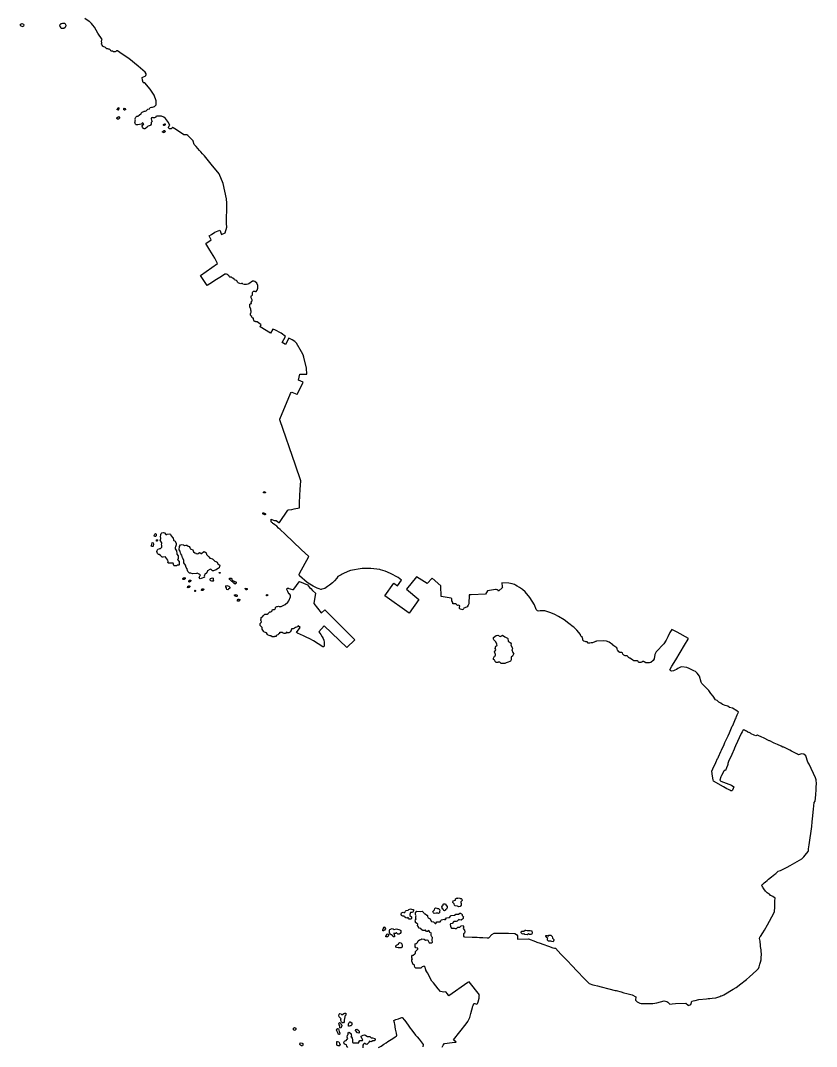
# Model space of a CAD drawing. Header units: inches. Extents: x -62624 to 51363, y -122611 to -15713.
# Drawn here: x -21787 to -18450, y -88462 to -84161 of the extents above; entities that cross this region are included whole.
import ezdxf

# ---------------------------------------------------------------- set-up
doc = ezdxf.new("R2010")
doc.units = ezdxf.units.IN
doc.header["$MEASUREMENT"] = 0

msp = doc.modelspace()

# ---------------------------------------------------------------- linework, layer by layer
for points in [[(-20019.7, -88464.2), (-20014.7, -88456.7), (-20009, -88448.6), (-19977.9, -88444.8), (-19965.9, -88444.1), (-19960.6, -88443.9), (-19971.9, -88434.1), (-19918.7, -88367), (-19911.3, -88356.3), (-19904.8, -88343.1), (-19903.8, -88340), (-19899.4, -88323.2), (-19894.9, -88307.6), (-19892.3, -88298.7), (-19891.5, -88295.4), (-19889.9, -88290.5), (-19887, -88281.5), (-19882, -88282.1), (-19874, -88283.6), (-19871.2, -88282), (-19869.3, -88278.3), (-19868.7, -88274.5), (-19864.3, -88259.5), (-19863.6, -88248.3), (-19862.4, -88245.2), (-19906.6, -88191.3), (-19911, -88193.8), (-19991, -88248.8), (-19993.7, -88244.9), (-19997.5, -88240.4), (-20003.6, -88232.3), (-20012.9, -88233.6), (-20026, -88230.8), (-20036, -88219.7), (-20055.3, -88194.7), (-20062.2, -88187.2), (-20073.4, -88166.5), (-20075.2, -88162.8), (-20080.8, -88153.4), (-20083.3, -88148.4), (-20087.1, -88141.5), (-20088.3, -88140.2), (-20089.6, -88135.9), (-20090.5, -88129.7), (-20094.9, -88124.3), (-20103.3, -88127.7), (-20108.3, -88132.7), (-20130.2, -88133.9), (-20133.9, -88129.5), (-20135.7, -88123.9), (-20135.7, -88120.8), (-20137, -88119.5), (-20141.4, -88118.3), (-20146.3, -88103.8), (-20146.3, -88098.2), (-20143.8, -88093.9), (-20146.3, -88090.7), (-20146.3, -88082.6), (-20143.8, -88079.5), (-20141.3, -88078.9), (-20133.7, -88073.2), (-20131.2, -88070.1), (-20131.2, -88063.9), (-20126.8, -88059.5), (-20121.2, -88053.9), (-20121.9, -88049.5), (-20129.9, -88048.3), (-20133, -88043.9), (-20132.4, -88031.4), (-20128.6, -88029.5), (-20126.8, -88029.5), (-20122.4, -88025.1), (-20121.2, -88022), (-20120.5, -88018.3), (-20114.3, -88013.9), (-20109.3, -88013.3), (-20104.9, -88010.8), (-20094.9, -88011.5), (-20088.6, -88015.8), (-20083, -88014), (-20079.3, -88015.9), (-20073.7, -88026.5), (-20063.7, -88026.5), (-20059.9, -88024), (-20060.6, -88015.9), (-20061.8, -88012.8), (-20059.9, -88006.6), (-20059.9, -88004.7), (-20063, -88002.2), (-20065.5, -87996.5), (-20064.9, -87989.7), (-20063.6, -87987.2), (-20070.5, -87984), (-20073, -87980.3), (-20074.8, -87975.9), (-20080.5, -87980.3), (-20084.8, -87979), (-20089.2, -87974.6), (-20089.8, -87973.4), (-20092.9, -87975.9), (-20099.8, -87975.2), (-20104.8, -87972.7), (-20109.2, -87966.4), (-20116, -87965.2), (-20119.1, -87962), (-20119.1, -87959.5), (-20122.2, -87954.5), (-20121, -87948.3), (-20122.2, -87947), (-20125.3, -87946.4), (-20130.3, -87941.4), (-20131.6, -87938.3), (-20132.8, -87936.4), (-20130.9, -87930.1), (-20127.8, -87927), (-20129.7, -87924.5), (-20129, -87917), (-20127.8, -87913.9), (-20131.5, -87908.3), (-20131.5, -87901.4), (-20128.6, -87897), (-20125.8, -87894), (-20112.1, -87895.8), (-20103.4, -87894.6), (-20096.5, -87902.1), (-20094.6, -87904.6), (-20090.3, -87905.2), (-20083.4, -87910.9), (-20082.2, -87911.5), (-20080.9, -87912.8), (-20080.3, -87916.5), (-20077.2, -87922.8), (-20069.7, -87925.9), (-20064.7, -87935.9), (-20063.5, -87937.2), (-20056, -87939.1), (-20051.6, -87943.5), (-20047.9, -87946.6), (-20046, -87946.6), (-20041.6, -87939.1), (-20027.9, -87938.5), (-20025.4, -87935.4), (-20024.1, -87931.6), (-20022.2, -87930.4), (-20011, -87928.5), (-20009.1, -87929.8), (-20005.4, -87929.2), (-20000.4, -87921.7), (-19988.5, -87920.5), (-19983.5, -87914.2), (-19981.6, -87912.3), (-19967.2, -87911.7), (-19961.6, -87906.8), (-19951, -87906.8), (-19944.7, -87903), (-19942.2, -87902.4), (-19941.6, -87903.7), (-19937.8, -87905.6), (-19936, -87908.1), (-19934.7, -87913.1), (-19929.7, -87918.7), (-19931, -87921.2), (-19931.6, -87925), (-19934.1, -87928.1), (-19937.9, -87930.6), (-19939.1, -87931.8), (-19946, -87931.2), (-19949.8, -87929.3), (-19950.9, -87930.5), (-19956, -87936.1), (-19960.4, -87938), (-19970.4, -87938), (-19976.7, -87946.7), (-19984.2, -87948), (-19986.1, -87950.5), (-19984.8, -87956.7), (-19981.7, -87963.6), (-19980.4, -87966.1), (-19975.5, -87965.5), (-19969.2, -87965.5), (-19964.8, -87967.4), (-19959.8, -87966.8), (-19956.7, -87964.3), (-19953.6, -87961.2), (-19945.5, -87961.2), (-19939.8, -87955.6), (-19931.7, -87954.4), (-19929.2, -87958.7), (-19929.2, -87963.1), (-19931.7, -87966.8), (-19925.5, -87973.7), (-19923.6, -87981.2), (-19926.1, -87986.2), (-19929.3, -87990), (-19929.3, -87995.6), (-19929.3, -88000.6), (-19926.2, -88001.9), (-19894.1, -88002.9), (-19882.3, -88003.2), (-19873.1, -88003.9), (-19862.9, -88004.2), (-19848.5, -88005.2), (-19829.9, -88006), (-19824.1, -88006.4), (-19810.6, -87991.9), (-19801.7, -87987.1), (-19741.8, -87987.3), (-19714.8, -87987.8), (-19707.4, -87992.8), (-19703.1, -87998.2), (-19703.2, -88011.1), (-19657.3, -88010.5), (-19627.8, -88020.9), (-19621.9, -88024), (-19609, -88028.1), (-19597.5, -88032.7), (-19573.3, -88041.6), (-19555.2, -88048.1), (-19548.2, -88049.8), (-19544.5, -88050), (-19521.4, -88074.1), (-19496.9, -88099.7), (-19472.9, -88125.3), (-19456.4, -88142.5), (-19420.6, -88178.9), (-19403, -88198), (-19388, -88202.8), (-19381, -88204.2), (-19367.4, -88207.6), (-19352.9, -88211.1), (-19320.7, -88219.5), (-19294.4, -88226.7), (-19290, -88227.5), (-19269.3, -88232.7), (-19257.5, -88236.1), (-19245.6, -88239.3), (-19223.1, -88245), (-19207, -88252.8), (-19209.1, -88267.6), (-19202, -88274.7), (-19190.8, -88279.8), (-19185.2, -88281), (-19135.9, -88281.1), (-19119, -88278.6), (-19088.3, -88270.6), (-19077.7, -88273.1), (-19073.4, -88276.2), (-19064.8, -88283.8), (-19055.7, -88282.2), (-19041.5, -88282), (-18998.4, -88280.2), (-18987.4, -88289.1), (-18986, -88290.3), (-18977.4, -88285.3), (-18974.9, -88281.8), (-18972.9, -88271.7), (-18967.7, -88270.9), (-18958, -88269.1), (-18942.9, -88264.2), (-18910.9, -88261.2), (-18903.9, -88260.5), (-18896.6, -88260.1), (-18887.1, -88259.1), (-18872.1, -88257.9), (-18855.8, -88251.9), (-18851.3, -88249.8), (-18848.4, -88248.7), (-18844.6, -88247.3), (-18838.8, -88244.5), (-18799.2, -88221.6), (-18786.7, -88213.7), (-18766.6, -88199.7), (-18748.8, -88185.5), (-18743.7, -88180.2), (-18731.5, -88169.6), (-18717.5, -88157.5), (-18700.4, -88141.7), (-18693.8, -88134.5), (-18690.9, -88128.1), (-18687.2, -88117.2), (-18685.8, -88112.5), (-18684.1, -88108.2), (-18682.4, -88098.3), (-18682.1, -88093.4), (-18681.8, -88090.1), (-18681.6, -88087.6), (-18681.7, -88083.2), (-18681.2, -88080.2), (-18682.4, -88056.9), (-18683, -88048.9), (-18684.1, -88043.2), (-18684.3, -88039.5), (-18685.3, -88032.2), (-18686.1, -88026.4), (-18686.7, -88020.1), (-18687.9, -88015.2), (-18688.3, -88008.4), (-18687, -88004), (-18684.1, -88000.5), (-18674.8, -87984.7), (-18668.6, -87973.9), (-18655.9, -87952.3), (-18629.2, -87902.4), (-18625.9, -87896.4), (-18625.2, -87877.6), (-18624.6, -87869.5), (-18624.1, -87850.6), (-18623.1, -87840.2), (-18633.3, -87833.3), (-18638.6, -87830.5), (-18642.2, -87828.3), (-18645.3, -87825.1), (-18648.7, -87822.6), (-18656.2, -87817.4), (-18664, -87811.3), (-18671.1, -87800.9), (-18674, -87796.3), (-18675.5, -87793.2), (-18677.8, -87789.6), (-18679.3, -87786.7), (-18677.6, -87782.5), (-18674.2, -87780), (-18670, -87776.3), (-18663.2, -87771), (-18657.3, -87765.4), (-18651, -87760.6), (-18639.3, -87750.9), (-18625.2, -87739.5), (-18620.6, -87735.9), (-18611.1, -87726.4), (-18601.3, -87724.5), (-18572.7, -87709.5), (-18560.5, -87702.7), (-18550.5, -87697.3), (-18521, -87680.2), (-18511.7, -87674.8), (-18503.8, -87666.2), (-18498, -87659.7), (-18484.4, -87644), (-18483.4, -87640.4), (-18483.5, -87633.7), (-18480.3, -87616.8), (-18470.2, -87539.9), (-18468.3, -87519.9), (-18466.4, -87507.4), (-18463.2, -87466.8), (-18460, -87438.7), (-18455.9, -87432.7), (-18453.2, -87407.4), (-18452.1, -87384.7), (-18450.9, -87373.6), (-18450.1, -87361), (-18451.7, -87343.7), (-18454.1, -87335.6), (-18480.9, -87278.6), (-18485.8, -87270.5), (-18494.5, -87243.6), (-18503.2, -87236.7), (-18513.3, -87234.8), (-18521.4, -87237.3), (-18524.9, -87239.1), (-18529.2, -87236.6), (-18533, -87235.3), (-18543, -87229.6), (-18554.2, -87223.4), (-18561.7, -87220.2), (-18579.2, -87211.4), (-18587.3, -87207.7), (-18591, -87207), (-18597.9, -87203.3), (-18612.9, -87196.4), (-18627.2, -87190.7), (-18630.3, -87188.2), (-18645.3, -87180.7), (-18648.4, -87180), (-18672.8, -87167.5), (-18679, -87165.6), (-18682.1, -87163.7), (-18692.1, -87159.3), (-18697, -87157.2), (-18698.7, -87156.8), (-18701.2, -87157.8), (-18705, -87159), (-18710.9, -87156.8), (-18724, -87150.5), (-18727.1, -87148), (-18732.1, -87145.5), (-18734, -87145.5), (-18737.2, -87143.9), (-18738.9, -87143), (-18743.3, -87140.5), (-18747.9, -87138.3), (-18752, -87136.3), (-18754.2, -87135.3), (-18757.7, -87134.2), (-18762.3, -87142.5), (-18765.8, -87150.2), (-18789.8, -87201.6), (-18794.4, -87211.7), (-18795.1, -87215.4), (-18805.2, -87238), (-18819.1, -87267.5), (-18821.1, -87275.3), (-18821.9, -87280.1), (-18823.6, -87283.5), (-18827.2, -87293.3), (-18832.2, -87304.2), (-18836.6, -87305.3), (-18839.1, -87307), (-18848, -87325.9), (-18850.5, -87331.5), (-18855.5, -87345), (-18850.6, -87349.4), (-18806.9, -87367), (-18796.8, -87373.5), (-18802.5, -87387.2), (-18804.7, -87390.7), (-18809.2, -87389.9), (-18813.4, -87387.4), (-18818.4, -87385.1), (-18825.6, -87381.2), (-18840.2, -87373.2), (-18882.4, -87349.6), (-18883.1, -87344), (-18886.1, -87328.3), (-18888.3, -87307.7), (-18884.5, -87298), (-18871.7, -87270.7), (-18864.5, -87255), (-18862.6, -87251.2), (-18860.6, -87247.6), (-18850.7, -87225.6), (-18847.8, -87219.5), (-18837.3, -87196.1), (-18833.7, -87187.6), (-18820.6, -87159.4), (-18815.1, -87147.1), (-18802.9, -87119.7), (-18801.3, -87116.1), (-18789.4, -87088.4), (-18787.4, -87083.6), (-18785.2, -87079), (-18782.2, -87072.2), (-18777, -87059.8), (-18783.4, -87054.2), (-18802.7, -87044.2), (-18814.6, -87041), (-18821.2, -87035.9), (-18833.1, -87032.2), (-18839.3, -87029.6), (-18843.4, -87028.4), (-18851, -87023.2), (-18859.4, -87018.5), (-18866.9, -87011.6), (-18873.3, -87009.3), (-18883.2, -86993.4), (-18893.2, -86981.5), (-18901.3, -86970.2), (-18930.6, -86940.8), (-18933.7, -86935.1), (-18940.5, -86910.1), (-18949.8, -86897), (-18957.3, -86889.4), (-18964.8, -86886.9), (-18983.5, -86876.9), (-18994.1, -86873.1), (-19014.1, -86870.6), (-19019.7, -86871.8), (-19030.8, -86877.9), (-19037.6, -86881.9), (-19044, -86884.7), (-19049.8, -86887.4), (-19056.3, -86888.2), (-19060.7, -86887.2), (-19062.5, -86885.6), (-19063.1, -86884.8), (-19065.2, -86882.3), (-19063.4, -86879.7), (-19056.1, -86868), (-19040.4, -86841.3), (-19003.8, -86779.7), (-18988.6, -86754.8), (-18987.2, -86752.1), (-19034.8, -86725.4), (-19053.2, -86714.9), (-19056.4, -86713.2), (-19064.5, -86726.1), (-19073.9, -86744.9), (-19079.6, -86758), (-19089.6, -86773.6), (-19121.5, -86807.3), (-19127.2, -86818.5), (-19130.4, -86837.3), (-19134.7, -86844.1), (-19144.1, -86852.2), (-19150.4, -86854.1), (-19165.4, -86853.4), (-19172.5, -86849.5), (-19173.8, -86848), (-19175.9, -86847.6), (-19178.3, -86848.2), (-19182.2, -86850.2), (-19186.3, -86852.2), (-19190.5, -86852.1), (-19192.8, -86851.6), (-19196.4, -86850.3), (-19198.3, -86848.2), (-19201.5, -86845.2), (-19205.7, -86845.2), (-19215.6, -86845.1), (-19220.3, -86842.6), (-19229.1, -86835.4), (-19230.9, -86833.8), (-19234.3, -86833.7), (-19238.4, -86831.2), (-19240.2, -86829.6), (-19241.2, -86826.8), (-19243.3, -86824.2), (-19247, -86824.4), (-19251.8, -86823.6), (-19255.2, -86822.4), (-19257.1, -86821.2), (-19260, -86818.2), (-19261.5, -86816.7), (-19263.9, -86811.7), (-19266.2, -86810.5), (-19275.1, -86810.1), (-19278.6, -86807.7), (-19282, -86803.5), (-19283.9, -86800), (-19285.7, -86795.4), (-19287.5, -86791.2), (-19304.4, -86779.3), (-19304.4, -86778.1), (-19318.7, -86767.4), (-19330.6, -86763), (-19343.1, -86761.1), (-19371.8, -86762.3), (-19375.3, -86764.8), (-19376.4, -86764.8), (-19378.6, -86764.9), (-19382.3, -86766.6), (-19385.7, -86768.6), (-19388.6, -86769.4), (-19394.7, -86769.4), (-19399.7, -86770.7), (-19406.5, -86771.4), (-19411.5, -86766.1), (-19413.5, -86766.1), (-19417.1, -86765.9), (-19419.8, -86764.6), (-19424.7, -86762.8), (-19427.9, -86760.4), (-19429.7, -86758.3), (-19430.2, -86754.4), (-19430.3, -86747.6), (-19436.5, -86743.2), (-19438.6, -86740.7), (-19439, -86738.3), (-19439.8, -86734.7), (-19454.2, -86716.5), (-19466, -86705.8), (-19466, -86704.6), (-19469.7, -86702.7), (-19487.8, -86688.3), (-19507.8, -86673.9), (-19532.1, -86658.8), (-19547.1, -86650.6), (-19563.3, -86643.7), (-19588.3, -86635.5), (-19608.9, -86635.5), (-19613.9, -86636.8), (-19620.1, -86636.1), (-19625.1, -86630.5), (-19632, -86610.5), (-19651.2, -86580.4), (-19671.2, -86555.4), (-19681.8, -86546), (-19695.5, -86537.2), (-19705.5, -86532.2), (-19711.5, -86528.2), (-19715.7, -86525.5), (-19726.1, -86522.8), (-19739.2, -86519), (-19768.5, -86518.3), (-19767.1, -86534.8), (-19766.8, -86537.2), (-19782.6, -86552.7), (-19784.9, -86551.1), (-19789.1, -86547.5), (-19792.2, -86546.1), (-19795.8, -86546.3), (-19828.9, -86551.5), (-19832.7, -86558.8), (-19837.1, -86565.7), (-19897, -86568.5), (-19906.4, -86568.5), (-19907.4, -86606.7), (-19910, -86612), (-19915.1, -86619.3), (-19916.8, -86620.5), (-19921.1, -86621.6), (-19924.4, -86622.8), (-19927.8, -86624.3), (-19929.7, -86626.7), (-19932, -86629.5), (-19932.6, -86631.3), (-19942.2, -86629.2), (-19944.8, -86627.8), (-19946.5, -86625.3), (-19946.5, -86621.5), (-19945.8, -86615.2), (-19948, -86613.1), (-19951.7, -86611.2), (-19954.3, -86613.9), (-19959.6, -86609.5), (-19963.6, -86606.9), (-19971.6, -86605.8), (-19974.2, -86605.8), (-19975.1, -86601.4), (-19978.6, -86594.4), (-19978.6, -86584.7), (-19981.3, -86582.4), (-20023.4, -86575.4), (-20025.3, -86530.4), (-20061.4, -86499.2), (-20081.8, -86520.7), (-20126.5, -86493.3), (-20168.1, -86544.4), (-20116.5, -86588.2), (-20158, -86645), (-20258.9, -86572.3), (-20221.4, -86520.1), (-20206.2, -86530.2), (-20190.2, -86507.3), (-20203.9, -86496.1), (-20235.7, -86478.5), (-20257.5, -86469.7), (-20278.1, -86464), (-20280, -86462.8), (-20305, -86460.2), (-20318.7, -86457.6), (-20354.3, -86457.6), (-20403.1, -86466.2), (-20415, -86470.6), (-20435.1, -86480.3), (-20438.9, -86482.1), (-20442.5, -86484.9), (-20456.2, -86492.3), (-20460.9, -86498.2), (-20470.9, -86509.7), (-20479.3, -86518.1), (-20491.9, -86528.2), (-20499.7, -86533.9), (-20510.5, -86541.9), (-20516.6, -86544.1), (-20523.2, -86545.2), (-20526.8, -86545.6), (-20528.4, -86545.6), (-20535.5, -86543.9), (-20543.1, -86541.1), (-20560, -86531.7), (-20574, -86523.3), (-20585.6, -86516.4), (-20616.9, -86488.3), (-20618.1, -86483), (-20616.8, -86479.6), (-20578, -86408.4), (-20609.6, -86378.4), (-20676.7, -86314.5), (-20697.8, -86294.9), (-20705.6, -86289.6), (-20712, -86280.9), (-20720.2, -86275), (-20725.7, -86270.4), (-20729.1, -86269.5), (-20730, -86267.1), (-20732.9, -86265.2), (-20735.9, -86262.5), (-20736.4, -86251.9), (-20732.7, -86252.6), (-20725.9, -86255), (-20722, -86256.7), (-20715, -86257), (-20709.7, -86261.1), (-20704.3, -86265), (-20701.5, -86264.8), (-20666.4, -86213.5), (-20663.5, -86212.8), (-20650, -86210.5), (-20639.7, -86208.5), (-20617.8, -86204.2), (-20616.6, -86182.9), (-20616.4, -86152.8), (-20614.3, -86126.8), (-20611.9, -86091.4), (-20634.3, -86025.4), (-20699.3, -85835), (-20699.8, -85832.9), (-20654.3, -85724.5), (-20652.1, -85720.7), (-20649.8, -85719.7), (-20628.8, -85728.2), (-20626.5, -85729), (-20624.4, -85723.5), (-20601.8, -85676.6), (-20621.6, -85668.6), (-20616.5, -85643.8), (-20587, -85643.4), (-20588.5, -85618.9), (-20598.5, -85573), (-20602.1, -85562.6), (-20608.3, -85550.7), (-20630.1, -85513.1), (-20636.4, -85506.8), (-20648.2, -85499.3), (-20661.7, -85493.1), (-20676.4, -85519.2), (-20689.5, -85511.4), (-20675.4, -85485.3), (-20693.7, -85472.3), (-20721.2, -85457.9), (-20728.9, -85454.9), (-20738.9, -85471.6), (-20782.4, -85445), (-20777.9, -85435.3), (-20783.3, -85432.2), (-20794.3, -85424.1), (-20800, -85424.3), (-20801.8, -85423.6), (-20804.1, -85422.8), (-20807.4, -85421.3), (-20808.7, -85417.5), (-20810.2, -85414.9), (-20810.6, -85409.5), (-20812.2, -85409.5), (-20815.6, -85406.7), (-20817.2, -85404.2), (-20817.6, -85401.7), (-20820.7, -85399.6), (-20822.2, -85396.6), (-20822.5, -85393.2), (-20822.2, -85390.5), (-20820.7, -85386.7), (-20819.9, -85383.2), (-20820.1, -85376.8), (-20821.9, -85376.6), (-20821.9, -85371), (-20825.6, -85361.6), (-20826, -85352), (-20824.8, -85350.2), (-20821, -85348.2), (-20818.7, -85347.1), (-20819.1, -85344.8), (-20819.3, -85342.8), (-20820, -85340.2), (-20818.1, -85338.5), (-20815.8, -85336.2), (-20815.8, -85332.1), (-20818.9, -85327), (-20820.3, -85323.5), (-20820.3, -85317.9), (-20819.7, -85316.2), (-20818.4, -85314.1), (-20816.6, -85313.4), (-20814.7, -85312.4), (-20814.5, -85310.4), (-20814.1, -85309.6), (-20813.8, -85303.5), (-20813.8, -85301.2), (-20812.4, -85298.2), (-20810.3, -85296.2), (-20807.6, -85295.4), (-20804.1, -85295.9), (-20801.6, -85297.4), (-20798.9, -85297.1), (-20794.5, -85291.5), (-20792, -85282.7), (-20791.9, -85271.5), (-20796.3, -85262.1), (-20803.8, -85255.8), (-20808.1, -85254.5), (-20814.4, -85254.5), (-20829.4, -85264.5), (-20833.8, -85266.2), (-20838.8, -85268), (-20842.4, -85268.3), (-20848.9, -85267.9), (-20854.2, -85266.2), (-20856.8, -85263.9), (-20859.9, -85263.3), (-20863.7, -85264.7), (-20871.7, -85261.8), (-20874.1, -85260.6), (-20876.7, -85257.4), (-20878.1, -85253.8), (-20881.7, -85250.9), (-20886, -85250), (-20889.6, -85248), (-20891.5, -85246.2), (-20896.3, -85241.5), (-20899, -85239.5), (-20902.3, -85237.5), (-20906.6, -85236.6), (-20909.3, -85236.5), (-20911.7, -85234.8), (-20913.8, -85229.8), (-20916, -85228.1), (-20919.6, -85226), (-20923.1, -85224.8), (-20926, -85224.2), (-20929.9, -85224.9), (-20944, -85234), (-20965.3, -85247.4), (-20992.5, -85264.5), (-21003.8, -85272), (-21032, -85230.4), (-20960.6, -85180.2), (-20972.6, -85158), (-20992.9, -85124.6), (-21009.8, -85095.4), (-20987.1, -85081.1), (-20995.5, -85064.5), (-20986.2, -85057.8), (-20971.8, -85049.1), (-20951.8, -85040.4), (-20944.1, -85058.6), (-20928.2, -85051.1), (-20922.1, -85027.6), (-20923.1, -85012.4), (-20923.1, -84982.4), (-20921.7, -84959.9), (-20921.7, -84927.3), (-20923.5, -84909.2), (-20937.1, -84844.8), (-20954.5, -84803.5), (-20986.9, -84764.1), (-21015.8, -84728.2), (-21021.1, -84723.4), (-21023.6, -84720.2), (-21031.1, -84711.9), (-21036.1, -84706.4), (-21051.1, -84689.5), (-21059.1, -84681.4), (-21062.8, -84667.6), (-21062.3, -84665.2), (-21066.7, -84661.8), (-21073.1, -84655.8), (-21085.4, -84644), (-21089.3, -84641.1), (-21094.6, -84640.7), (-21102.1, -84640), (-21133.3, -84619.3), (-21147, -84611.8), (-21150.1, -84608.7), (-21150.9, -84611.4), (-21152.2, -84613.1), (-21155.3, -84614.9), (-21157.5, -84615.6), (-21161.3, -84615.4), (-21163, -84614.9), (-21164.5, -84613.3), (-21166.1, -84610.8), (-21166.1, -84608.1), (-21165.4, -84605.4), (-21163.6, -84603.3), (-21161.3, -84601.8), (-21166.3, -84588.6), (-21178.8, -84572.4), (-21185.6, -84566.7), (-21195.6, -84562.3), (-21215, -84562.3), (-21220, -84564.1), (-21220, -84566.1), (-21225.4, -84569.3), (-21228.2, -84569.3), (-21231.8, -84569), (-21235.3, -84568.4), (-21237.9, -84569.5), (-21239, -84571.8), (-21239.5, -84573.8), (-21237.2, -84579.3), (-21235.1, -84584.1), (-21236, -84585.8), (-21238.6, -84589.3), (-21238.4, -84591), (-21238.4, -84594.4), (-21238.4, -84596.1), (-21241.2, -84599.6), (-21243.1, -84601.6), (-21247.3, -84603), (-21251.1, -84604.7), (-21254.4, -84605.6), (-21256.5, -84607.8), (-21262.9, -84614.7), (-21265, -84615), (-21268.8, -84615), (-21271.6, -84614.1), (-21273.2, -84612.9), (-21275.5, -84608.9), (-21276.9, -84604.9), (-21277.4, -84603.2), (-21272.7, -84597.8), (-21270.4, -84597.2), (-21270.5, -84594.5), (-21271.8, -84593.8), (-21272.7, -84592.6), (-21274.1, -84590.9), (-21276.7, -84592), (-21277.6, -84593.8), (-21281.1, -84595.5), (-21288.4, -84597.7), (-21294.8, -84598.6), (-21298.5, -84599.1), (-21301.8, -84599.1), (-21304.4, -84596), (-21306.7, -84592.6), (-21307.4, -84590), (-21306.7, -84586.5), (-21305.6, -84584.8), (-21305.6, -84581.1), (-21304.8, -84577.8), (-21306.2, -84574.7), (-21306.2, -84572.7), (-21305.2, -84568.7), (-21303.3, -84567.2), (-21298.6, -84563), (-21294.4, -84562.4), (-21288.1, -84556.4), (-21286.4, -84554.7), (-21284.5, -84554.7), (-21282.4, -84554.4), (-21281.2, -84553), (-21281.2, -84550.7), (-21280.3, -84549.5), (-21276.8, -84546.1), (-21273.9, -84544.4), (-21269.9, -84542.4), (-21269, -84541), (-21266.2, -84541), (-21265, -84541.6), (-21263.6, -84541.9), (-21260.2, -84539.5), (-21257.9, -84537.6), (-21252.7, -84533.5), (-21246.2, -84531), (-21242.6, -84526.3), (-21237.9, -84524.4), (-21233, -84524.4), (-21224.4, -84521.6), (-21218.6, -84514.7), (-21218.6, -84497.9), (-21226.6, -84474.1), (-21243.4, -84449), (-21265.8, -84422.7), (-21270.9, -84422.6), (-21273.1, -84420.8), (-21276, -84411.3), (-21276.9, -84400.6), (-21271.8, -84397.9), (-21263.7, -84394.4), (-21261.7, -84391.9), (-21259.8, -84387.8), (-21259.6, -84385.3), (-21264.5, -84378.2), (-21293.5, -84353), (-21333.1, -84320.8), (-21360.4, -84301.8), (-21380.4, -84288), (-21384.4, -84289), (-21387.6, -84290.9), (-21389.8, -84292.4), (-21391, -84293.2), (-21395.4, -84293.3), (-21397, -84292.9), (-21398.7, -84291.1), (-21399.8, -84289.6), (-21401.3, -84290.2), (-21403.8, -84290.2), (-21405.3, -84289.5), (-21407.6, -84288.1), (-21409.6, -84285.5), (-21412.7, -84283.3), (-21415.4, -84281.9), (-21418.2, -84281), (-21421.3, -84280.4), (-21424.3, -84279.8), (-21428.4, -84277.6), (-21431, -84275.2), (-21432.6, -84273.6), (-21436.8, -84271.3), (-21439.7, -84270.2), (-21442.2, -84269), (-21445, -84265.4), (-21446.3, -84263.1), (-21447.3, -84259.8), (-21447.4, -84257.5), (-21446.2, -84256), (-21445.9, -84253.3), (-21446.7, -84251.3), (-21447.5, -84248.5), (-21447.6, -84246.3), (-21446.4, -84244.1), (-21444, -84240.5), (-21462.7, -84214.1), (-21476.2, -84189.7), (-21483.1, -84181.1), (-21489.4, -84174), (-21499.4, -84164.6), (-21501.9, -84164), (-21503.2, -84162.1), (-21516.9, -84153.4)], [(-21786.7, -84182.7), (-21786.7, -84177.1), (-21783, -84175.2), (-21781.7, -84173.9), (-21773.6, -84177.1), (-21772.4, -84180.2), (-21773.6, -84185.2), (-21776.1, -84188.4), (-21784.2, -84185.8), (-21786.7, -84182.7)], [(-21622.5, -84183.1), (-21621.2, -84178.7), (-21619.3, -84176.2), (-21616.8, -84174.3), (-21613.1, -84173.7), (-21608.7, -84171.9), (-21600.6, -84173.2), (-21596.9, -84180.7), (-21597.5, -84187.5), (-21600, -84190.7), (-21605, -84195), (-21614.4, -84194.4), (-21617.5, -84191.9), (-21618.1, -84188.7), (-21622.5, -84183.1)], [(-21381, -84535.6), (-21381, -84533.1), (-21379.1, -84531.2), (-21379.1, -84530.6), (-21378.5, -84530), (-21378.5, -84529.4), (-21377.9, -84528.7), (-21377.9, -84528.1), (-21377.3, -84527.5), (-21377.2, -84526.9), (-21376.6, -84526.9), (-21376, -84526.3), (-21374.7, -84526.9), (-21374.1, -84527.5), (-21374.1, -84530), (-21374.8, -84530.6), (-21374.8, -84531.9), (-21375.4, -84532.5), (-21375.4, -84535.6), (-21374.8, -84536.2), (-21379.8, -84536.2), (-21380.4, -84535.6), (-21381, -84535.6)], [(-21354.2, -84535.1), (-21354.2, -84531.9), (-21353.5, -84531.3), (-21353.5, -84530), (-21352.9, -84529.4), (-21348.5, -84530.1), (-21347.9, -84530.7), (-21347.9, -84531.9), (-21347.3, -84532.6), (-21347.3, -84535.7), (-21347.9, -84536.3), (-21349.2, -84536.3), (-21349.8, -84536.9), (-21351, -84536.9), (-21351.7, -84536.3), (-21352.9, -84536.3), (-21354.2, -84535.1)], [(-21383, -84570), (-21376.7, -84565), (-21374.2, -84563.8), (-21372.3, -84566.3), (-21372.3, -84570.6), (-21376.1, -84574.4), (-21380.5, -84574.4), (-21382.3, -84571.9), (-21383, -84570)], [(-21192, -84628.5), (-21191.4, -84627.9), (-21191.4, -84627.3), (-21190.1, -84626), (-21188.9, -84626.1), (-21187, -84624.2), (-21187, -84623.6), (-21186.4, -84622.9), (-21185.7, -84622.9), (-21185.1, -84622.3), (-21183.9, -84623), (-21183.2, -84623), (-21180.8, -84625.5), (-21180.8, -84626.7), (-21181.4, -84627.3), (-21181.4, -84627.9), (-21182, -84628.6), (-21182, -84629.2), (-21182.7, -84629.8), (-21183.3, -84629.8), (-21184.5, -84631.1), (-21185.8, -84631.1), (-21186.4, -84631.7), (-21187, -84631), (-21188.3, -84631), (-21189.5, -84629.8), (-21190.1, -84629.8), (-21190.8, -84629.2), (-21191.4, -84629.2), (-21192, -84628.5)], [(-21188.2, -84598.6), (-21187.6, -84598), (-21187.6, -84597.3), (-21186.9, -84596.7), (-21186.3, -84596.7), (-21185.7, -84596.1), (-21185.1, -84596.1), (-21184.4, -84595.5), (-21183.8, -84595.5), (-21183.2, -84594.9), (-21182.6, -84594.9), (-21181.9, -84594.2), (-21180.7, -84594.9), (-21180.1, -84595.5), (-21180.1, -84596.7), (-21180.7, -84597.4), (-21180.7, -84598), (-21183.2, -84600.5), (-21183.2, -84601.1), (-21183.8, -84601.7), (-21185.7, -84601.7), (-21187.6, -84599.8), (-21187.6, -84599.2), (-21188.2, -84598.6)], [(-20768.4, -86141), (-20768.4, -86137.9), (-20767.1, -86136.6), (-20765.3, -86136.6), (-20764.6, -86136), (-20763.4, -86136.6), (-20762.7, -86136.6), (-20762.1, -86137.3), (-20761.5, -86137.3), (-20759.6, -86139.1), (-20759.6, -86139.8), (-20760.3, -86140.4), (-20760.3, -86141), (-20760.9, -86141.6), (-20764.6, -86141.6), (-20765.3, -86141), (-20765.9, -86141.6), (-20767.7, -86141.6), (-20768.4, -86141)], [(-20770.5, -86229.1), (-20770.4, -86225.3), (-20769.8, -86224.7), (-20766.1, -86225.3), (-20765.5, -86225.3), (-20763.6, -86227.2), (-20762.3, -86227.2), (-20761.7, -86227.9), (-20760.5, -86227.9), (-20759.8, -86228.5), (-20759.2, -86228.5), (-20759.2, -86230.4), (-20759.8, -86231), (-20759.8, -86231.6), (-20760.5, -86232.2), (-20760.5, -86232.9), (-20761.1, -86233.5), (-20761.7, -86232.9), (-20763, -86232.9), (-20763.6, -86232.2), (-20764.8, -86232.2), (-20765.5, -86231.6), (-20766.7, -86231.6), (-20767.3, -86231), (-20769.2, -86231), (-20769.2, -86230.4), (-20770.5, -86229.1)], [(-21226, -86320.5), (-21224.1, -86314.3), (-21222.3, -86312.4), (-21220.4, -86311.8), (-21217.9, -86313.7), (-21217.9, -86321.2), (-21221, -86324.3), (-21224.8, -86323.7), (-21226, -86320.5)], [(-21217.3, -86341.2), (-21217.3, -86338.7), (-21216.1, -86337.4), (-21215.4, -86337.4), (-21214.8, -86336.8), (-21213.6, -86337.4), (-21213.6, -86338.1), (-21212.9, -86338.7), (-21212.9, -86340.6), (-21213.6, -86341.2), (-21213.6, -86343.1), (-21216.1, -86343.1), (-21216.7, -86342.5), (-21216.7, -86341.8), (-21217.3, -86341.2)], [(-21214.9, -86387.5), (-21214.3, -86383.1), (-21211.2, -86377.5), (-21205.5, -86375.6), (-21203, -86374.4), (-21199.3, -86373.8), (-21194.9, -86369.4), (-21193.7, -86366.2), (-21194.3, -86362.5), (-21196.1, -86358.8), (-21194.2, -86353.8), (-21194.9, -86350), (-21201.1, -86340), (-21200.4, -86336.9), (-21197.9, -86333.1), (-21198.5, -86329.4), (-21199.8, -86326.8), (-21199.1, -86315.6), (-21197.3, -86311.2), (-21194.1, -86308.1), (-21187.2, -86306.9), (-21183.5, -86308.2), (-21177.3, -86316.3), (-21172.9, -86315.7), (-21172.3, -86314.4), (-21161, -86313.2), (-21159.8, -86314.5), (-21158.5, -86317), (-21149.2, -86327.6), (-21146.7, -86329.5), (-21145.5, -86338.9), (-21143.6, -86341.4), (-21138.7, -86343.9), (-21136.8, -86347), (-21134.9, -86353.3), (-21134.9, -86358.9), (-21136.2, -86362.7), (-21136.8, -86367.6), (-21138.7, -86370.1), (-21138.7, -86375.8), (-21133.1, -86383.9), (-21131.9, -86395.2), (-21131.9, -86397.7), (-21126.3, -86405.8), (-21125.7, -86412), (-21125.7, -86417.1), (-21128.2, -86420.8), (-21123.9, -86425.8), (-21121.4, -86427.1), (-21121.4, -86442.7), (-21122.6, -86443.9), (-21130.1, -86444.5), (-21133.3, -86446.4), (-21142.6, -86446.4), (-21143.9, -86445.1), (-21147, -86435.8), (-21162, -86436.4), (-21168.2, -86436.3), (-21169.4, -86432.6), (-21168.2, -86428.8), (-21168.8, -86422.6), (-21176.9, -86411.9), (-21178.1, -86410.7), (-21180, -86408.8), (-21188.1, -86410.7), (-21193.1, -86410.7), (-21198.7, -86405.6), (-21200, -86403.1), (-21205, -86400), (-21208.1, -86400), (-21212.5, -86395), (-21214.9, -86387.5)], [(-21239.2, -86363), (-21236.7, -86357.4), (-21234.8, -86349.9), (-21234.2, -86349.3), (-21230.5, -86351.2), (-21228.6, -86355.6), (-21231.1, -86364.9), (-21232.4, -86366.2), (-21237.4, -86365.5), (-21239.2, -86363)], [(-21121.2, -86380.2), (-21120.6, -86366.4), (-21116.2, -86359.6), (-21109.9, -86358.3), (-21103.1, -86359), (-21100, -86362.1), (-21093.1, -86360.9), (-21089.3, -86360.9), (-21083.7, -86364), (-21079.4, -86366.5), (-21076.9, -86369.7), (-21075, -86375.3), (-21071.2, -86376.6), (-21064.4, -86380.3), (-21061.3, -86387.8), (-21056.3, -86392.8), (-21051.3, -86393.5), (-21051.3, -86395.4), (-21046.3, -86397.2), (-21041.9, -86394.7), (-21036.3, -86391.6), (-21033.8, -86392.3), (-21030.1, -86395.4), (-21028.2, -86394.8), (-21018.8, -86387.3), (-21014.4, -86388.5), (-21008.2, -86392.3), (-21007, -86399.8), (-20997.6, -86409.2), (-20993.3, -86415.5), (-20990.1, -86415.5), (-20983.3, -86417.4), (-20981.4, -86417.4), (-20972.7, -86426.8), (-20967.7, -86428.7), (-20962.1, -86431.8), (-20959.6, -86438), (-20951.5, -86444.3), (-20952.1, -86450), (-20954.6, -86454.9), (-20958.4, -86458), (-20960.9, -86459.3), (-20966.5, -86464.3), (-20970.3, -86465.5), (-20975.3, -86466.1), (-20977.1, -86468), (-20982.1, -86467.4), (-20989.6, -86461.7), (-20993.4, -86462.3), (-21002.8, -86468.6), (-21005.9, -86476.1), (-21014.7, -86482.9), (-21015.9, -86486.7), (-21017.2, -86490.4), (-21015.9, -86494.2), (-21017.8, -86496.1), (-21025.9, -86498.5), (-21033.4, -86501), (-21037.8, -86495.4), (-21032.2, -86485.4), (-21045.9, -86477.2), (-21049, -86479.7), (-21065.9, -86480.9), (-21073.4, -86478.4), (-21078.4, -86477.8), (-21085.9, -86470.3), (-21087.1, -86465.9), (-21087.7, -86460.2), (-21092.7, -86454.6), (-21094.5, -86444), (-21102, -86434.6), (-21102.6, -86423.4), (-21108.2, -86413.3), (-21110.7, -86402.7), (-21115, -86396.4), (-21116.3, -86394.6), (-21118.1, -86385.2), (-21121.2, -86380.2)], [(-20953.4, -86476.8), (-20953.4, -86475.6), (-20952.8, -86474.9), (-20952.2, -86474.9), (-20951.5, -86474.3), (-20950.3, -86475), (-20949.7, -86475), (-20949.7, -86476.8), (-20950.3, -86477.4), (-20950.9, -86477.4), (-20951.6, -86478.1), (-20952.8, -86478.1), (-20952.8, -86477.4), (-20953.4, -86476.8)], [(-21107.2, -86502.1), (-21107.2, -86501.5), (-21106.5, -86500.8), (-21106.5, -86499.6), (-21105.9, -86499), (-21105.3, -86499), (-21104, -86497.7), (-21103.4, -86497.7), (-21102.8, -86497.1), (-21100.9, -86497.1), (-21100.3, -86496.5), (-21096.5, -86497.1), (-21096.5, -86500.2), (-21097.2, -86500.9), (-21097.2, -86501.5), (-21099, -86503.4), (-21099.7, -86503.3), (-21100.3, -86504), (-21100.9, -86504), (-21101.5, -86504.6), (-21104, -86504.6), (-21104.7, -86504), (-21105.3, -86504), (-21107.2, -86502.1)], [(-21081.6, -86510.9), (-21081.6, -86509.6), (-21080.3, -86508.4), (-21079.1, -86508.4), (-21078.4, -86507.8), (-21077.2, -86507.8), (-21076.6, -86507.2), (-21074.1, -86507.8), (-21073.4, -86507.8), (-21073.4, -86510.3), (-21074.7, -86511.5), (-21074.7, -86512.2), (-21075.3, -86512.8), (-21075.3, -86513.4), (-21075.9, -86513.4), (-21077.2, -86514.7), (-21077.8, -86514.6), (-21078.5, -86515.3), (-21079.1, -86515.3), (-21079.7, -86514.6), (-21080.3, -86514.6), (-21080.3, -86514), (-21080.9, -86513.4), (-21080.9, -86511.5), (-21081.6, -86510.9)], [(-20992.2, -86506.7), (-20991.6, -86503), (-20989.7, -86500.5), (-20982.2, -86498), (-20979.1, -86499.3), (-20978.5, -86506.1), (-20977.2, -86509.3), (-20979.1, -86511.8), (-20984.1, -86511.8), (-20989.1, -86510.5), (-20992.2, -86506.7)], [(-20910.4, -86503.8), (-20910.4, -86499.4), (-20909.1, -86498.2), (-20903.5, -86499.4), (-20900.4, -86502.6), (-20899.1, -86506.3), (-20896, -86509.5), (-20891, -86511.4), (-20887.3, -86514.5), (-20886, -86513.3), (-20885.4, -86514.5), (-20882.3, -86515.8), (-20882.9, -86519.5), (-20887.3, -86523.8), (-20892.3, -86520.1), (-20897.3, -86515.1), (-20900.4, -86512.6), (-20907.9, -86505.1), (-20910.4, -86503.8)], [(-20781.8, -86696.8), (-20781.7, -86693.9), (-20781.7, -86688.5), (-20778.2, -86683.9), (-20777, -86681), (-20777.6, -86678.9), (-20778.8, -86675.3), (-20779.3, -86672.8), (-20778.5, -86669.2), (-20777.5, -86663.3), (-20775, -86661.6), (-20771.9, -86660.3), (-20769.1, -86656.5), (-20765.8, -86652.4), (-20762.7, -86650.1), (-20759.9, -86649.4), (-20752.1, -86649.8), (-20749, -86647), (-20745.1, -86643), (-20742, -86639.9), (-20737.5, -86639.7), (-20734.5, -86638.6), (-20732.5, -86635.4), (-20731.4, -86632.2), (-20731.1, -86630.6), (-20729.8, -86630), (-20723.2, -86629.8), (-20719.6, -86627.9), (-20718.6, -86626.8), (-20717.7, -86624.4), (-20717.2, -86622.3), (-20717, -86620.1), (-20715.7, -86619.1), (-20712.6, -86617.5), (-20708.8, -86617.2), (-20705.7, -86616.1), (-20702.9, -86616.9), (-20698.9, -86618.1), (-20693.9, -86616.8), (-20677, -86608.7), (-20666.4, -86600), (-20662, -86593.8), (-20655.1, -86576.9), (-20655.1, -86569.4), (-20658.6, -86564.9), (-20661, -86564.1), (-20665.2, -86558.7), (-20666.7, -86554.4), (-20669.6, -86549), (-20670.2, -86545.8), (-20670.5, -86543.1), (-20668.3, -86541.2), (-20665.8, -86540.2), (-20663.6, -86540.5), (-20661.4, -86542.3), (-20656.6, -86543.7), (-20646.4, -86545.6), (-20642.4, -86546.1), (-20640.7, -86545.1), (-20619.2, -86514.5), (-20616.6, -86513.1), (-20583.3, -86526.7), (-20575.5, -86537.5), (-20570, -86542.4), (-20562.9, -86549.9), (-20550.8, -86561.9), (-20557, -86605.3), (-20527.1, -86644.2), (-20526.2, -86645.4), (-20511.7, -86631.6), (-20384.7, -86757.2), (-20418.7, -86789.8), (-20513.6, -86698.1), (-20535.7, -86723.1), (-20528.3, -86734.2), (-20521.6, -86744.2), (-20517.5, -86751.7), (-20514.9, -86758.9), (-20514.1, -86767.1), (-20513.8, -86779.6), (-20515.3, -86786.4), (-20518.8, -86786.8), (-20559, -86761.6), (-20573.9, -86753.4), (-20589.7, -86745.9), (-20600.6, -86740.8), (-20625.3, -86729.4), (-20630, -86726), (-20613.9, -86705.7), (-20622.6, -86697.9), (-20625.8, -86703.2), (-20629.3, -86704.3), (-20634.1, -86706.1), (-20637.6, -86708.9), (-20640.8, -86710), (-20643.7, -86711.4), (-20651.4, -86710.7), (-20651.4, -86713.5), (-20653.1, -86715), (-20652.8, -86718.2), (-20655.8, -86723.5), (-20659.3, -86727.1), (-20662, -86728.5), (-20668.1, -86728.5), (-20671.2, -86724.6), (-20674.9, -86729.2), (-20677.5, -86730.6), (-20681.9, -86731), (-20685.2, -86729.5), (-20690.5, -86726), (-20695.2, -86727), (-20697.9, -86727), (-20700.2, -86725.2), (-20700.5, -86727), (-20701.4, -86730.9), (-20704.6, -86734.1), (-20708.7, -86735.9), (-20712.6, -86737), (-20714.6, -86739.8), (-20715.2, -86742.7), (-20721.4, -86743.8), (-20724, -86745.2), (-20731.7, -86744.4), (-20737.5, -86739.8), (-20739.9, -86740.1), (-20744.6, -86738.7), (-20749, -86737.3), (-20751.3, -86734.4), (-20755.4, -86727.9), (-20759.5, -86726.1), (-20763.9, -86725.4), (-20766.5, -86724), (-20768.6, -86720.4), (-20771.2, -86717.2), (-20774.1, -86711.8), (-20774.4, -86709), (-20774.4, -86705.7), (-20779.7, -86700), (-20781.8, -86696.8)], [(-21086.6, -86538.4), (-21086.6, -86535.9), (-21086, -86535.3), (-21086, -86534.7), (-21084.7, -86533.4), (-21084.7, -86532.8), (-21084.1, -86532.1), (-21083.5, -86532.1), (-21081.6, -86530.3), (-21080.4, -86530.9), (-21078.5, -86530.9), (-21077.9, -86531.5), (-21077.9, -86532.2), (-21077.3, -86532.8), (-21077.3, -86535.3), (-21077.9, -86535.9), (-21077.9, -86536.5), (-21079.8, -86538.4), (-21084.1, -86538.4), (-21084.8, -86539), (-21086, -86539), (-21086.6, -86538.4)], [(-21056.7, -86553.5), (-21056.7, -86552.2), (-21056.1, -86551.6), (-21056.1, -86551), (-21054.8, -86549.7), (-21053.5, -86550.4), (-21052.9, -86551), (-21052.9, -86553.5), (-21054.8, -86555.3), (-21055.4, -86555.3), (-21056.1, -86554.7), (-21056.1, -86554.1), (-21056.7, -86553.5)], [(-21028.6, -86548.5), (-21028.6, -86547.3), (-21027.3, -86546), (-21027.3, -86545.4), (-21026.7, -86544.8), (-21026.1, -86544.8), (-21024.8, -86543.6), (-21024.2, -86543.6), (-21023.5, -86542.9), (-21020.4, -86543.6), (-21019.8, -86543.6), (-21019.2, -86544.2), (-21019.2, -86544.8), (-21018.5, -86545.4), (-21018.5, -86546.7), (-21019.2, -86547.3), (-21019.2, -86547.9), (-21021.1, -86549.8), (-21021.7, -86549.8), (-21022.3, -86550.4), (-21022.9, -86550.4), (-21023.6, -86551), (-21027.3, -86551), (-21027.9, -86550.4), (-21027.9, -86549.2), (-21028.6, -86548.5)], [(-20926.7, -86535), (-20926.1, -86531.9), (-20925.4, -86530.7), (-20921.7, -86530), (-20912.9, -86532.5), (-20909.2, -86536.3), (-20909.8, -86540.1), (-20914.8, -86545), (-20917.3, -86547.5), (-20921.7, -86546.3), (-20923, -86543.1), (-20923, -86538.8), (-20926.7, -86535)], [(-20845.5, -86542.7), (-20844.9, -86542.1), (-20844.9, -86541.5), (-20844.3, -86541.5), (-20843.6, -86540.8), (-20839.3, -86541.5), (-20838, -86541.5), (-20837.4, -86542.1), (-20836.8, -86542.1), (-20836.2, -86542.7), (-20836.2, -86545.8), (-20836.8, -86546.5), (-20837.4, -86546.5), (-20838, -86547.1), (-20841.2, -86547.1), (-20841.8, -86546.5), (-20842.4, -86546.5), (-20844.9, -86544), (-20844.9, -86543.3), (-20845.5, -86542.7)], [(-20889.9, -86570.1), (-20889.3, -86569.5), (-20889.3, -86568.2), (-20887.4, -86568.3), (-20886.8, -86567.6), (-20879.9, -86568.3), (-20879.3, -86568.9), (-20879.3, -86569.5), (-20878.7, -86570.2), (-20878.7, -86573.9), (-20879.9, -86575.1), (-20883.7, -86575.1), (-20884.3, -86574.5), (-20885.6, -86574.5), (-20886.2, -86573.9), (-20886.8, -86573.9), (-20888.1, -86572.6), (-20888.7, -86572.6), (-20889.3, -86572), (-20889.3, -86570.7), (-20889.9, -86570.1)], [(-20876.9, -86595.1), (-20876.8, -86590.8), (-20873.7, -86587), (-20871.8, -86586.4), (-20866.8, -86587.7), (-20868.1, -86592.1), (-20869.4, -86593.3), (-20871.9, -86595.2), (-20876.9, -86595.1)], [(-20756.2, -86569.8), (-20756.2, -86567.9), (-20755, -86567.9), (-20754.4, -86567.3), (-20751.3, -86567.9), (-20750.6, -86567.9), (-20750.6, -86569.8), (-20751.3, -86570.5), (-20751.3, -86571.1), (-20751.9, -86571.1), (-20753.8, -86572.9), (-20755, -86572.9), (-20755.6, -86572.3), (-20755.6, -86570.4), (-20756.2, -86569.8)], [(-19804.7, -86754.5), (-19804, -86747), (-19793.4, -86739.5), (-19785.9, -86738.3), (-19776.5, -86743.3), (-19770.3, -86740.2), (-19766.5, -86737.7), (-19755.9, -86745.2), (-19746, -86749.6), (-19743.5, -86752.1), (-19742.9, -86763.4), (-19734.1, -86767.8), (-19732.9, -86770.3), (-19730.4, -86774.6), (-19731.7, -86779.7), (-19724.8, -86791.5), (-19726.1, -86798.4), (-19727.3, -86799), (-19723, -86809.7), (-19719.3, -86817.2), (-19721.7, -86820.3), (-19724.9, -86825.3), (-19729.9, -86830.3), (-19729.9, -86840.9), (-19733.1, -86846.5), (-19735.6, -86847.8), (-19743.1, -86850.9), (-19746.2, -86852.8), (-19751.2, -86853.4), (-19756.2, -86856.5), (-19771.2, -86855.8), (-19777.4, -86850.8), (-19784.3, -86850.8), (-19784.9, -86852.1), (-19793, -86852), (-19796.8, -86848.3), (-19798, -86842.6), (-19803.6, -86839.5), (-19803.6, -86833.9), (-19799.2, -86825.1), (-19795.5, -86822.6), (-19796.1, -86818.3), (-19799.8, -86807), (-19796, -86802), (-19794.8, -86798.3), (-19797.3, -86793.3), (-19794.8, -86783.2), (-19788.5, -86780.8), (-19790.4, -86775.2), (-19794.7, -86765.7), (-19802.8, -86757.6), (-19804.7, -86754.5)], [(-19974, -87858.6), (-19972.7, -87851.1), (-19963.9, -87848), (-19963.3, -87843), (-19959.6, -87839.9), (-19953.9, -87839.3), (-19953.3, -87838.6), (-19945.2, -87839.9), (-19943.9, -87841.2), (-19939.6, -87841.8), (-19937.1, -87844.3), (-19935.8, -87849.9), (-19940.8, -87855.5), (-19940.9, -87859.3), (-19939.6, -87861.2), (-19940.2, -87868.7), (-19944, -87875.5), (-19949, -87876.8), (-19954.6, -87873), (-19964.6, -87872.4), (-19967.1, -87869.3), (-19969, -87863.6), (-19971.5, -87861.1), (-19974, -87858.6)], [(-20191.5, -87908.1), (-20189.6, -87901.2), (-20182.1, -87898.8), (-20179.6, -87900), (-20175.8, -87899.4), (-20172.7, -87894.4), (-20170.8, -87891.3), (-20162.1, -87890.7), (-20158.3, -87886.9), (-20151.5, -87885.1), (-20143.3, -87887), (-20138.9, -87887.6), (-20139, -87893.2), (-20142.1, -87898.2), (-20146.5, -87900.1), (-20151.5, -87900.7), (-20153.4, -87903.8), (-20154.6, -87908.2), (-20154.6, -87913.2), (-20148.4, -87918.8), (-20147.2, -87924.5), (-20150.3, -87927.6), (-20157.2, -87927.6), (-20159.7, -87924.4), (-20162.1, -87921.3), (-20165.9, -87923.2), (-20170.9, -87922.5), (-20176.5, -87918.2), (-20178.4, -87915.6), (-20184.6, -87915.6), (-20189.6, -87911.9), (-20191.5, -87908.1)], [(-20057.8, -87896.5), (-20051.5, -87888.4), (-20050.2, -87882.8), (-20047.1, -87880.9), (-20042.1, -87882.2), (-20039, -87883.5), (-20034.6, -87883.5), (-20030.3, -87887.8), (-20028.4, -87893.5), (-20029.7, -87896), (-20030.3, -87901), (-20034, -87904.1), (-20037.8, -87902.8), (-20044.7, -87902.8), (-20052.2, -87904.1), (-20055.9, -87900.9), (-20057.8, -87896.5)], [(-20020.2, -87876.6), (-20017.7, -87871.6), (-20015.2, -87869.1), (-20014.6, -87865.4), (-20012.1, -87863.5), (-20005.2, -87864.1), (-20004, -87868.5), (-20001.5, -87871.7), (-19997.7, -87871.7), (-19997.8, -87880.4), (-20001.5, -87885.4), (-20005.3, -87889.2), (-20005.9, -87890.4), (-20009, -87892.9), (-20012.1, -87892.3), (-20014, -87888.5), (-20014.6, -87886.7), (-20017.1, -87885.4), (-20019, -87882.3), (-20019, -87881), (-20020.2, -87876.6)], [(-20268.5, -87976.7), (-20268.5, -87972.3), (-20266.6, -87968.6), (-20262.8, -87961.1), (-20262.2, -87960.5), (-20259.1, -87961.7), (-20257.2, -87968), (-20260.4, -87973.6), (-20265.4, -87977.3), (-20268.5, -87976.7)], [(-20240.4, -87985.5), (-20239.7, -87973.7), (-20237.9, -87971.8), (-20234.1, -87969.9), (-20233.5, -87968.7), (-20229.1, -87967.4), (-20224.1, -87968.7), (-20220.4, -87970.6), (-20210.4, -87968.7), (-20197.3, -87972.5), (-20195.4, -87974.4), (-20192.9, -87975.6), (-20192.9, -87984.4), (-20195.4, -87987.5), (-20199.2, -87991.3), (-20204.8, -87991.2), (-20209.1, -87986.9), (-20211, -87983.7), (-20215.4, -87987.5), (-20222.9, -87987.4), (-20221, -87989.9), (-20221, -87991.2), (-20219.8, -87994.3), (-20219.2, -87998.1), (-20219.2, -88001.8), (-20223.6, -88001.8), (-20226.7, -87999.3), (-20227.9, -87998.1), (-20227.9, -87996.8), (-20229.8, -87993.7), (-20232.3, -87993.1), (-20235.4, -87990.5), (-20240.4, -87985.5)], [(-19688.1, -87985.5), (-19686.8, -87978.6), (-19676.9, -87978), (-19671.2, -87974.3), (-19668.7, -87973.7), (-19663.1, -87974.9), (-19650.6, -87975.6), (-19643.7, -87977.5), (-19642.5, -87986.9), (-19645, -87991.8), (-19652.5, -87991.8), (-19657.5, -87988.7), (-19659.4, -87990.6), (-19663.1, -87993.7), (-19672.5, -87991.8), (-19676.2, -87988), (-19679.4, -87990.5), (-19683.8, -87989.9), (-19688.1, -87985.5)], [(-20254.8, -88001.8), (-20254.8, -87997.4), (-20252.9, -87994.9), (-20250.4, -87990.5), (-20249.8, -87989.9), (-20244.2, -87991.2), (-20244.2, -87996.8), (-20247.3, -88001.8), (-20254.8, -88001.8)], [(-19585.1, -88000.7), (-19585, -87996.4), (-19580.7, -87996.4), (-19574.4, -87998.9), (-19571.9, -87995.1), (-19570, -87994.5), (-19563.2, -87995.2), (-19557.6, -88000.2), (-19556.3, -88005.8), (-19556.3, -88007.7), (-19553.2, -88012.1), (-19550.7, -88013.3), (-19550.7, -88017.7), (-19552, -88018.9), (-19552, -88020.2), (-19554.5, -88022.7), (-19558.9, -88022), (-19563.2, -88019.5), (-19567.6, -88020.8), (-19573.2, -88020.8), (-19578.2, -88015.8), (-19577, -88010.1), (-19576.9, -88008.3), (-19583.2, -88003.3), (-19585.1, -88000.7)], [(-20213.7, -88044.9), (-20213.6, -88039.9), (-20211.1, -88036.8), (-20207.4, -88036.2), (-20201.8, -88032.5), (-20199.9, -88026.2), (-20198.6, -88025.6), (-20192.4, -88026.9), (-20188, -88031.2), (-20187.4, -88038.8), (-20186.2, -88040.6), (-20186.8, -88045.6), (-20190.5, -88048.7), (-20199.9, -88048.1), (-20201.8, -88046.2), (-20204.3, -88047.5), (-20209.9, -88046.8), (-20213.7, -88044.9)], [(-20451.7, -88334.4), (-20451.1, -88326.3), (-20448.6, -88323.8), (-20442.4, -88325.1), (-20440.5, -88327.6), (-20436.7, -88327), (-20431.7, -88323.9), (-20426.7, -88321.4), (-20423, -88322.6), (-20423, -88330.1), (-20427.4, -88334.5), (-20428, -88346.4), (-20429.9, -88350.1), (-20430.6, -88358.9), (-20433.1, -88362), (-20437.4, -88362), (-20441.8, -88357.6), (-20443.7, -88353.2), (-20443.7, -88347), (-20442.4, -88345.7), (-20450.5, -88337.6), (-20451.7, -88334.4)], [(-20451.8, -88366.9), (-20451.2, -88361.9), (-20449.9, -88361.3), (-20446.8, -88362.6), (-20444.3, -88365.1), (-20443.1, -88369.4), (-20440, -88372), (-20440.6, -88379.5), (-20444.4, -88384.5), (-20447.5, -88383.8), (-20447.5, -88379.5), (-20447.5, -88375.1), (-20450.6, -88370.7), (-20451.8, -88366.9)], [(-20412.5, -88376.4), (-20412.5, -88368.3), (-20410.6, -88364.5), (-20409.3, -88360.8), (-20406.2, -88358.3), (-20404.9, -88357.7), (-20398.1, -88362.1), (-20398.1, -88370.2), (-20401.9, -88374.6), (-20405, -88374.6), (-20409.4, -88377), (-20412.5, -88376.4)], [(-20285.9, -88466.2), (-20275.2, -88459.7), (-20269, -88455.5), (-20263.1, -88451.8), (-20253.3, -88446.8), (-20246.5, -88441), (-20233.3, -88432.5), (-20217.6, -88421.9), (-20210.1, -88417.5), (-20209.4, -88415.9), (-20211, -88406.1), (-20214.2, -88388.7), (-20218.3, -88368.3), (-20219.4, -88361.9), (-20221.2, -88352.5), (-20218.7, -88351.2), (-20213, -88348.4), (-20201.8, -88345.6), (-20193.1, -88341.6), (-20188.9, -88340), (-20186.5, -88340.4), (-20177.7, -88351.7), (-20172.1, -88357.9), (-20159.1, -88376.1), (-20152.9, -88384.4), (-20146.3, -88393.5), (-20130.3, -88413.6), (-20123.8, -88421.8), (-20116.3, -88431.1), (-20099.4, -88453.4), (-20099.7, -88462.8)], [(-20643.1, -88391.5), (-20641.8, -88385.3), (-20638.7, -88382.2), (-20634.9, -88382.8), (-20632.4, -88385.3), (-20633.1, -88390.9), (-20635.5, -88392.8), (-20636.8, -88392.8), (-20641.2, -88394), (-20643.1, -88391.5)], [(-20461.9, -88393.2), (-20459.4, -88388.8), (-20459.4, -88387.6), (-20457.5, -88386.9), (-20453.7, -88388.2), (-20451.3, -88399.4), (-20448.8, -88405.1), (-20449.4, -88411.3), (-20453.8, -88411.3), (-20455.1, -88408.8), (-20455, -88407), (-20457.5, -88401.9), (-20460, -88398.2), (-20461.9, -88393.2)], [(-20415.2, -88465.2), (-20418.3, -88460.8), (-20420.2, -88454.5), (-20426.4, -88452.7), (-20429.5, -88450.1), (-20430.8, -88444.5), (-20428.2, -88439.5), (-20426.4, -88437.7), (-20421.4, -88436.4), (-20417.6, -88430.8), (-20415.1, -88428.9), (-20417, -88422), (-20416.3, -88414.5), (-20413.8, -88412), (-20413.2, -88405.2), (-20410.7, -88402), (-20408.2, -88402.7), (-20402.5, -88407.1), (-20401.3, -88408.3), (-20400.1, -88412.7), (-20399.7, -88418.7), (-20401.5, -88421.6), (-20399.9, -88422.7), (-20397, -88427.1), (-20394.4, -88433.9), (-20394.5, -88442.7), (-20394.5, -88444.6), (-20392.6, -88445.8), (-20368.6, -88446.4), (-20368.3, -88444), (-20364.2, -88436.9), (-20356.2, -88436.7), (-20353.3, -88436.6), (-20352, -88434.7), (-20352.6, -88432.2), (-20353.9, -88429.7), (-20353.9, -88428.4), (-20357, -88424.7), (-20358.2, -88418.4), (-20356.3, -88416.5), (-20350.1, -88414.7), (-20345.1, -88412.8), (-20340.7, -88413.5), (-20335.1, -88417.9), (-20333.2, -88419.1), (-20322.6, -88420.4), (-20317, -88424.8), (-20310.7, -88424.8), (-20302, -88427.9), (-20300.1, -88431.7), (-20301.4, -88436.1), (-20303.9, -88437.9), (-20310.1, -88438.5), (-20316.4, -88441.6), (-20321.4, -88441), (-20325.1, -88439.1), (-20325.8, -88444.1), (-20330.2, -88448.5), (-20335.2, -88452.9), (-20338.9, -88452.2), (-20343.9, -88449.7), (-20346.4, -88448.5), (-20349.6, -88451.6), (-20352, -88455.9), (-20352.1, -88466.6)], [(-20381.9, -88394), (-20381.3, -88390.9), (-20377.5, -88388.4), (-20373.1, -88391.5), (-20368.8, -88395.9), (-20366.9, -88397.8), (-20366.9, -88404), (-20368.8, -88405.3), (-20373.8, -88404.6), (-20381.9, -88394)], [(-20615.7, -88453.5), (-20615.1, -88446.6), (-20613.8, -88446), (-20605.7, -88447.2), (-20603.8, -88449.7), (-20602.6, -88451.6), (-20603.2, -88456), (-20604.5, -88458.5), (-20608.8, -88458.5), (-20612.6, -88456.6), (-20615.7, -88453.5)], [(-20460.1, -88455.7), (-20460.1, -88441.3), (-20457.6, -88440.1), (-20452.6, -88442), (-20451.4, -88444.5), (-20449.5, -88450.1), (-20446.4, -88455.1), (-20447.7, -88457.6), (-20449.5, -88459.5), (-20454.5, -88458.8), (-20457.7, -88457), (-20460.1, -88455.7)]]:
    msp.add_lwpolyline(points)

doc.saveas('drawing.dxf')
